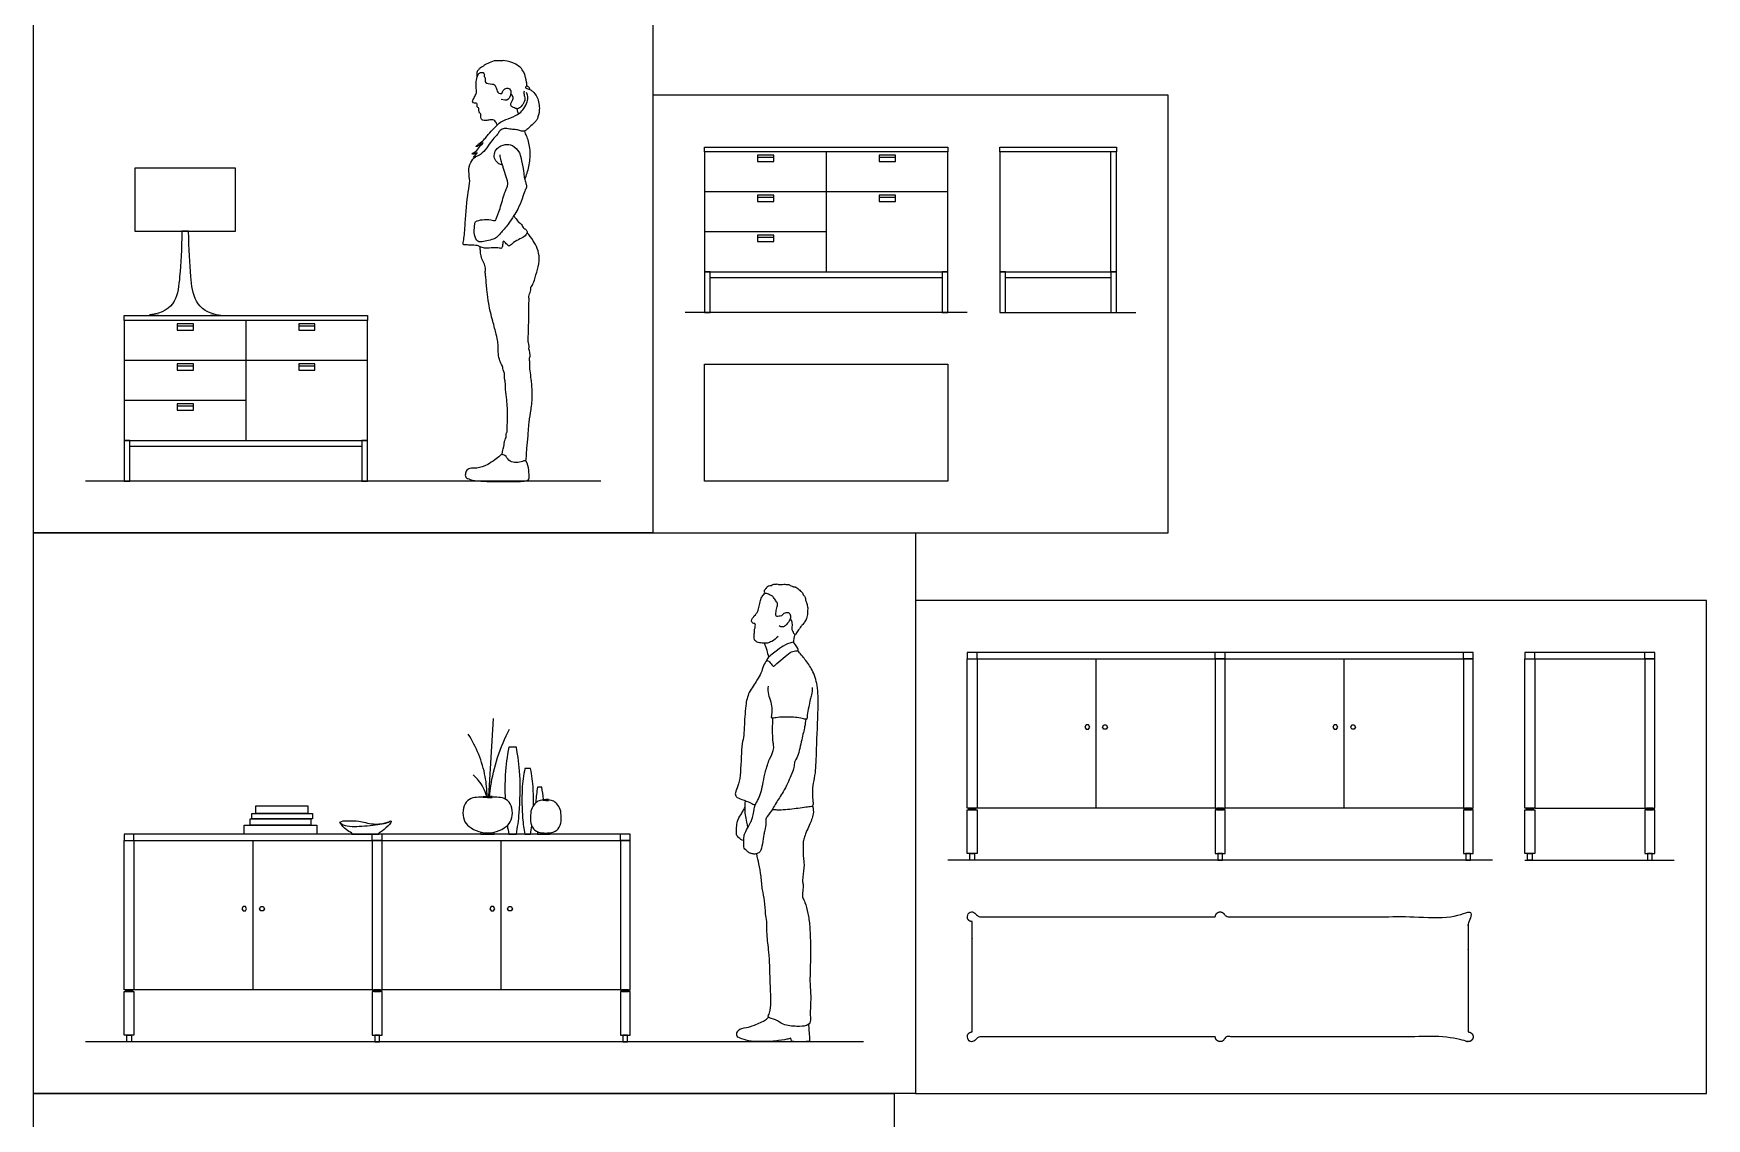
# Model space of a CAD drawing. Header units: millimetres. Extents: x 0.1 to 7.1, y -0.3 to 19.4.
# Drawn here: x 0.06 to 6.61, y 10.9 to 15.15 of the extents above; entities that cross this region are included whole.
import ezdxf

# ---------------------------------------------------------------- set-up
doc = ezdxf.new("R2010")
doc.units = ezdxf.units.MM
for name, color, linetype, true_color in [('AG-DETAILS', 7, 'Continuous', 0x66ffff), ('AG-DIAGRAM', 7, 'Continuous', 0xfecc66), ('AG-FURNITURE', 7, 'Continuous', 0x66ccff), ('AG-OBJECTS', 7, 'Continuous', 0xcc66ff), ('AG-PEOPLE', 7, 'Continuous', 0xfc6666), ('X-VPRT', 6, 'Continuous', 0xff00ff)]:
    doc.layers.add(name, color=color, linetype=linetype, true_color=true_color)

msp = doc.modelspace()

# ---------------------------------------------------------------- linework, layer by layer
at = {"layer": 'AG-DETAILS'}
for p, q in [((4.6908, 12.7025), (4.6908, 12.7279)), ((4.7289, 12.7025), (4.7289, 12.7279)), ((5.6624, 12.7025), (5.6624, 12.7279)), ((6.3736, 12.7025), (6.3736, 12.7279)), ((1.3888, 11.9913), (1.3888, 12.0167)), ((1.4269, 11.9913), (1.4269, 12.0167)), ((2.3604, 11.9913), (2.3604, 12.0167))]:
    msp.add_line(p, q, dxfattribs=at)
for points in [[(2.8977, 14.6756), (2.8977, 14.6502), (2.9612, 14.6502), (2.9612, 14.6756)], [(3.374, 14.6756), (3.374, 14.6502), (3.4375, 14.6502), (3.4375, 14.6756)], [(2.8977, 14.5189), (2.8977, 14.4935), (2.9612, 14.4935), (2.9612, 14.5189)], [(3.374, 14.5189), (3.374, 14.4935), (3.4375, 14.4935), (3.4375, 14.5189)], [(2.8977, 14.3623), (2.8977, 14.3369), (2.9612, 14.3369), (2.9612, 14.3623)], [(0.6244, 14.0152), (0.6244, 13.9898), (0.6879, 13.9898), (0.6879, 14.0152)], [(1.1007, 14.0152), (1.1007, 13.9898), (1.1642, 13.9898), (1.1642, 14.0152)], [(0.6244, 13.8585), (0.6244, 13.8331), (0.6879, 13.8331), (0.6879, 13.8585)], [(1.1007, 13.8585), (1.1007, 13.8331), (1.1642, 13.8331), (1.1642, 13.8585)], [(0.6244, 13.7019), (0.6244, 13.6765), (0.6879, 13.6765), (0.6879, 13.7019)], [(4.1987, 12.4358), (4.1939, 12.444), (4.1844, 12.444), (4.1796, 12.4358), (4.1844, 12.4275), (4.1939, 12.4275)], [(4.2495, 12.4358), (4.2542, 12.444), (4.2638, 12.444), (4.2685, 12.4358), (4.2638, 12.4275), (4.2542, 12.4275)], [(5.1702, 12.4358), (5.1655, 12.444), (5.1559, 12.444), (5.1512, 12.4358), (5.1559, 12.4275), (5.1655, 12.4275)], [(5.221, 12.4358), (5.2258, 12.444), (5.2353, 12.444), (5.2401, 12.4358), (5.2353, 12.4275), (5.2258, 12.4275)], [(0.8967, 11.7246), (0.8919, 11.7328), (0.8824, 11.7328), (0.8776, 11.7246), (0.8824, 11.7163), (0.8919, 11.7163)], [(0.9475, 11.7246), (0.9522, 11.7328), (0.9618, 11.7328), (0.9665, 11.7246), (0.9618, 11.7163), (0.9522, 11.7163)], [(1.8682, 11.7246), (1.8635, 11.7328), (1.8539, 11.7328), (1.8492, 11.7246), (1.8539, 11.7163), (1.8635, 11.7163)], [(1.919, 11.7246), (1.9238, 11.7328), (1.9333, 11.7328), (1.9381, 11.7246), (1.9333, 11.7163), (1.9238, 11.7163)]]:
    msp.add_lwpolyline(points, close=True, dxfattribs=at)
for points in [[(2.9612, 14.666), (2.8977, 14.666)], [(3.4375, 14.666), (3.374, 14.666)], [(2.9612, 14.5094), (2.8977, 14.5094)], [(3.4375, 14.5094), (3.374, 14.5094)], [(2.9612, 14.3528), (2.8977, 14.3528)], [(0.6879, 14.0056), (0.6244, 14.0056)], [(1.1642, 14.0056), (1.1007, 14.0056)], [(0.6879, 13.849), (0.6244, 13.849)], [(1.1642, 13.849), (1.1007, 13.849)], [(0.6879, 13.6924), (0.6244, 13.6924)], [(3.7574, 12.7025), (3.7574, 12.7279)], [(5.9418, 12.7025), (5.9418, 12.7279)], [(0.4554, 11.9913), (0.4554, 12.0167)]]:
    msp.add_lwpolyline(points, dxfattribs=at)
at = {"layer": 'AG-DIAGRAM'}
for p, q in [((3.7193, 14.0596), (2.6144, 14.0596)), ((3.8463, 14.0596), (4.3797, 14.0596)), ((2.2842, 13.3992), (0.2649, 13.3992)), ((5.7767, 11.9151), (3.6431, 11.9151)), ((5.9037, 11.9151), (6.4879, 11.9151)), ((3.3129, 11.2039), (0.2649, 11.2039))]:
    msp.add_line(p, q, dxfattribs=at)
at = {"layer": 'AG-FURNITURE'}
for p, q in [((3.1684, 14.2184), (3.1684, 14.6883)), ((4.2812, 14.2184), (4.2812, 14.6883)), ((3.1684, 14.5316), (2.6906, 14.5316)), ((3.6431, 14.5316), (3.1684, 14.5316)), ((3.1684, 14.375), (2.6906, 14.375)), ((2.7128, 14.1961), (3.6208, 14.1961)), ((3.8685, 14.1961), (4.2812, 14.1961)), ((0.8951, 13.558), (0.8951, 14.0279)), ((0.8951, 13.8712), (0.4173, 13.8712)), ((1.3698, 13.8712), (0.8951, 13.8712)), ((0.8951, 13.7146), (0.4173, 13.7146)), ((0.4395, 13.5357), (1.3475, 13.5357)), ((4.2241, 12.1183), (4.2241, 12.7025)), ((5.1956, 12.1183), (5.1956, 12.7025)), ((4.6908, 12.1183), (3.7574, 12.1183)), ((5.6624, 12.1183), (4.7289, 12.1183)), ((5.9418, 12.1183), (6.3736, 12.1183)), ((0.9221, 11.4071), (0.9221, 11.9913)), ((1.8936, 11.4071), (1.8936, 11.9913)), ((1.3888, 11.4071), (0.4554, 11.4071)), ((2.3604, 11.4071), (1.4269, 11.4071))]:
    msp.add_line(p, q, dxfattribs=at)
for points in [[(2.6906, 14.7073), (3.6431, 14.7073), (3.6431, 14.6883), (2.6906, 14.6883)], [(2.6906, 14.6883), (2.6906, 14.2184), (3.6431, 14.2184), (3.6431, 14.6883)], [(3.8463, 14.7073), (4.3035, 14.7073), (4.3035, 14.6883), (3.8463, 14.6883)], [(3.8463, 14.6883), (3.8463, 14.2184), (4.3035, 14.2184), (4.3035, 14.6883)], [(2.6906, 14.2184), (2.6906, 14.0596), (2.7128, 14.0596), (2.7128, 14.2184)], [(3.6208, 14.2184), (3.6208, 14.0596), (3.6431, 14.0596), (3.6431, 14.2184)], [(3.8463, 14.2184), (3.8463, 14.0596), (3.8685, 14.0596), (3.8685, 14.2184)], [(4.2812, 14.2184), (4.2812, 14.0596), (4.3035, 14.0596), (4.3035, 14.2184)], [(0.4173, 14.0469), (1.3698, 14.0469), (1.3698, 14.0279), (0.4173, 14.0279)], [(0.4173, 14.0279), (0.4173, 13.558), (1.3698, 13.558), (1.3698, 14.0279)], [(2.6906, 13.8564), (3.6431, 13.8564), (3.6431, 13.3992), (2.6906, 13.3992)], [(0.4173, 13.558), (0.4173, 13.3992), (0.4395, 13.3992), (0.4395, 13.558)], [(1.3475, 13.558), (1.3475, 13.3992), (1.3698, 13.3992), (1.3698, 13.558)], [(3.7193, 12.7279), (3.7193, 12.7025), (5.7005, 12.7025), (5.7005, 12.7279)], [(5.9037, 12.7279), (5.9037, 12.7025), (6.4117, 12.7025), (6.4117, 12.7279)], [(3.7193, 12.7025), (3.7574, 12.7025), (3.7574, 12.1183), (3.7193, 12.1183)], [(4.7289, 12.7025), (4.6908, 12.7025), (4.6908, 12.1183), (4.7289, 12.1183)], [(5.7005, 12.7025), (5.6624, 12.7025), (5.6624, 12.1183), (5.7005, 12.1183)], [(5.9037, 12.7025), (5.9418, 12.7025), (5.9418, 12.1183), (5.9037, 12.1183)], [(6.4117, 12.7025), (6.3736, 12.7025), (6.3736, 12.1183), (6.4117, 12.1183)], [(3.7193, 12.1119), (3.7574, 12.1119), (3.7574, 11.9405), (3.7193, 11.9405)], [(3.7256, 12.1183), (3.751, 12.1183), (3.751, 12.1119), (3.7256, 12.1119)], [(4.7289, 12.1119), (4.6908, 12.1119), (4.6908, 11.9405), (4.7289, 11.9405)], [(4.7226, 12.1183), (4.6972, 12.1183), (4.6972, 12.1119), (4.7226, 12.1119)], [(5.7005, 12.1119), (5.6624, 12.1119), (5.6624, 11.9405), (5.7005, 11.9405)], [(5.6941, 12.1183), (5.6687, 12.1183), (5.6687, 12.1119), (5.6941, 12.1119)], [(5.9037, 12.1119), (5.9418, 12.1119), (5.9418, 11.9405), (5.9037, 11.9405)], [(5.91, 12.1183), (5.9354, 12.1183), (5.9354, 12.1119), (5.91, 12.1119)], [(6.4117, 12.1119), (6.3736, 12.1119), (6.3736, 11.9405), (6.4117, 11.9405)], [(6.4053, 12.1183), (6.3799, 12.1183), (6.3799, 12.1119), (6.4053, 12.1119)], [(0.4173, 12.0167), (0.4173, 11.9913), (2.3985, 11.9913), (2.3985, 12.0167)], [(0.4173, 11.9913), (0.4554, 11.9913), (0.4554, 11.4071), (0.4173, 11.4071)], [(1.4269, 11.9913), (1.3888, 11.9913), (1.3888, 11.4071), (1.4269, 11.4071)], [(2.3985, 11.9913), (2.3604, 11.9913), (2.3604, 11.4071), (2.3985, 11.4071)], [(3.7288, 11.9405), (3.7478, 11.9405), (3.7478, 11.9151), (3.7288, 11.9151)], [(4.7194, 11.9405), (4.7003, 11.9405), (4.7003, 11.9151), (4.7194, 11.9151)], [(5.6909, 11.9405), (5.6719, 11.9405), (5.6719, 11.9151), (5.6909, 11.9151)], [(5.9132, 11.9405), (5.9322, 11.9405), (5.9322, 11.9151), (5.9132, 11.9151)], [(6.4021, 11.9405), (6.3831, 11.9405), (6.3831, 11.9151), (6.4021, 11.9151)], [(0.4236, 11.4071), (0.449, 11.4071), (0.449, 11.4007), (0.4236, 11.4007)], [(1.4206, 11.4071), (1.3952, 11.4071), (1.3952, 11.4007), (1.4206, 11.4007)], [(2.3921, 11.4071), (2.3667, 11.4071), (2.3667, 11.4007), (2.3921, 11.4007)], [(0.4173, 11.4007), (0.4554, 11.4007), (0.4554, 11.2293), (0.4173, 11.2293)], [(1.4269, 11.4007), (1.3888, 11.4007), (1.3888, 11.2293), (1.4269, 11.2293)], [(2.3985, 11.4007), (2.3604, 11.4007), (2.3604, 11.2293), (2.3985, 11.2293)], [(0.4268, 11.2293), (0.4458, 11.2293), (0.4458, 11.2039), (0.4268, 11.2039)], [(1.4174, 11.2293), (1.3983, 11.2293), (1.3983, 11.2039), (1.4174, 11.2039)], [(2.3889, 11.2293), (2.3699, 11.2293), (2.3699, 11.2039), (2.3889, 11.2039)]]:
    msp.add_lwpolyline(points, close=True, dxfattribs=at)
for points, weights, knots in [([(4.6908, 11.2229), (4.005, 11.2229), (3.7574, 11.2229), (3.7574, 11.2039), (3.7383, 11.2039), (3.7193, 11.2039), (3.7193, 11.2229), (3.7193, 11.242), (3.7383, 11.242), (3.7383, 11.4134), (3.7383, 11.6738), (3.7193, 11.6738), (3.7193, 11.6928), (3.7193, 11.7119), (3.7383, 11.7119), (3.7574, 11.7119), (3.7574, 11.6928), (4.005, 11.6928), (4.6908, 11.6928)], [1, 1, 1, 0.707106781187, 1, 0.707106781187, 1, 0.707106781187, 1, 1, 1, 0.707106781187, 1, 0.707106781187, 1, 0.707106781187, 1, 1, 1], [0.392699, 0.392699, 0.392699, 2.142699, 2.142699, 2.240874, 2.240874, 2.339049, 2.339049, 2.437223, 2.437223, 3.687456, 3.687456, 3.78563, 3.78563, 3.883805, 3.883805, 3.98198, 3.98198, 5.73198, 5.73198, 5.73198]), ([(4.6908, 11.6928), (4.6908, 11.7119), (4.7099, 11.7119), (4.7289, 11.7119), (4.7289, 11.6928), (4.9766, 11.6928), (5.6624, 11.6928), (5.6624, 11.7119), (5.6814, 11.7119), (5.7005, 11.7119), (5.7005, 11.6928), (5.7005, 11.6738), (5.6808, 11.6738), (5.6808, 11.4134), (5.6808, 11.2419)], [1, 0.707106781187, 1, 0.707106781187, 1, 1, 1, 0.707106781187, 1, 0.707106781187, 1, 0.707106781187, 0.986604927896, 0.986604927896, 0.986604927896], [3.78563, 3.78563, 3.78563, 3.883805, 3.883805, 3.98198, 3.98198, 5.73198, 5.73198, 5.830155, 5.830155, 5.928329, 5.928329, 6.028803, 6.028803, 7.279104, 7.279104, 7.279104]), ([(5.6808, 11.2419), (5.7005, 11.242), (5.7005, 11.2229), (5.7005, 11.2039), (5.6814, 11.2039), (5.6624, 11.2039), (5.6624, 11.2229), (4.9766, 11.2229), (4.7289, 11.2229), (4.7289, 11.2039), (4.7099, 11.2039), (4.6908, 11.2039), (4.6908, 11.2229)], [0.986604927896, 0.707106781187, 1, 0.707106781187, 1, 0.707106781187, 1, 1, 1, 0.707106781187, 1, 0.707106781187, 1], [0.095876, 0.095876, 0.095876, 0.194151, 0.194151, 0.292427, 0.292427, 0.390702, 0.390702, 2.142498, 2.142498, 2.240773, 2.240773, 2.339049, 2.339049, 2.339049])]:
    msp.add_rational_spline(points, weights, degree=2, knots=knots, dxfattribs=at)
at = {"layer": 'AG-OBJECTS'}
for p, q in [((1.8449, 12.1645), (1.8641, 12.4689)), ((1.9531, 12.3568), (1.9233, 12.3568)), ((2.0087, 12.2735), (1.9862, 12.2735)), ((2.0524, 12.2009), (2.0363, 12.2009))]:
    msp.add_line(p, q, dxfattribs=at)
for points in [[(0.4593, 14.6248), (0.4593, 14.3771), (0.853, 14.3771), (0.853, 14.6248)], [(0.9333, 12.0975), (0.9333, 12.1273), (1.1365, 12.1273), (1.1365, 12.0975)], [(0.9108, 12.0518), (0.9108, 12.0771), (1.1484, 12.0771), (1.1484, 12.0518)], [(0.9171, 12.0771), (0.9171, 12.0975), (1.1547, 12.0975), (1.1547, 12.0771)], [(0.8869, 12.0167), (0.8869, 12.0518), (1.1715, 12.0518), (1.1715, 12.0167)]]:
    msp.add_lwpolyline(points, close=True, dxfattribs=at)
for points in [[(1.8406, 12.1596), (1.8232, 12.1596), (1.8232, 12.1645), (1.8406, 12.1645)], [(1.8406, 12.1596), (1.858, 12.1596), (1.858, 12.1645), (1.8406, 12.1645)], [(2.0686, 12.1478), (2.0579, 12.1478), (2.0579, 12.1523), (2.0686, 12.1523)], [(2.0686, 12.1478), (2.0792, 12.1478), (2.0792, 12.1523), (2.0686, 12.1523)], [(1.3093, 12.0204), (1.3093, 12.0167), (1.4145, 12.0167), (1.4145, 12.0204)], [(1.8144, 12.0167), (1.8154, 12.0237)], [(1.8144, 12.0167), (1.8668, 12.0167)], [(1.8668, 12.0167), (1.8659, 12.0237)], [(1.9233, 12.0167), (1.9531, 12.0167)], [(1.9862, 12.0167), (2.0087, 12.0167)], [(2.0363, 12.0167), (2.0524, 12.0167)], [(2.0526, 12.0167), (2.0532, 12.0231)], [(2.0526, 12.0167), (2.0846, 12.0167)], [(2.0846, 12.0167), (2.084, 12.0231)]]:
    msp.add_lwpolyline(points, dxfattribs=at)
for points, knots in [([(0.5165, 14.0469), (0.563, 14.0469), (0.563, 14.0469), (0.5165, 14.0501), (0.6205, 14.0623), (0.6341, 14.1806), (0.6419, 14.3052), (0.6433, 14.3771), (0.6519, 14.3771), (0.6605, 14.3771), (0.669, 14.3771), (0.6704, 14.3052), (0.6782, 14.1806), (0.6919, 14.0623), (0.7959, 14.0469), (0.7493, 14.0469), (0.7493, 14.0469), (0.7959, 14.0469), (0.5165, 14.0469)], [-0.916667, -0.916667, -0.916667, -0.916667, 0.010417, 0.010417, 0.010417, 0.850743, 1.478448, 1.478448, 1.478448, 1.56278, 1.56278, 1.56278, 2.190485, 3.041228, 3.041228, 3.041228, 3.957895, 4.874561, 4.874561, 4.874561, 4.874561]), ([(1.8384, 12.1645), (1.8382, 12.1905), (1.8304, 12.2763), (1.7964, 12.358), (1.7645, 12.4084)], [0.428819, 0.428819, 0.428819, 0.428819, 0.762512, 1.528936, 1.528936, 1.528936, 1.528936]), ([(1.8485, 12.1645), (1.8494, 12.1776), (1.8577, 12.2545), (1.8893, 12.3594), (1.9268, 12.4276)], [0.483737, 0.483737, 0.483737, 0.483737, 0.673234, 1.548903, 1.548903, 1.548903, 1.548903]), ([(1.9233, 12.3568), (1.9165, 12.3209), (1.9081, 12.2648), (1.908, 12.1856), (1.9091, 12.1542)], [-6.323808, -6.323808, -6.323808, -6.323808, -4.261144, -2.771974, -2.771974, -2.771974, -2.771974]), ([(1.9531, 12.0167), (1.958, 12.0439), (1.9668, 12.102), (1.9704, 12.2505), (1.9598, 12.3209), (1.9531, 12.3568)], [1.05343, 1.05343, 1.05343, 1.05343, 2.802637, 5.195221, 7.257886, 7.257886, 7.257886, 7.257886]), ([(1.9862, 12.2735), (1.9811, 12.2464), (1.973, 12.1933), (1.9758, 12.0811), (1.9825, 12.0372), (1.9862, 12.0167)], [-6.323808, -6.323808, -6.323808, -6.323808, -4.261144, -1.86856, -0.119353, -0.119353, -0.119353, -0.119353]), ([(2.0196, 12.1285), (2.0202, 12.1498), (2.0199, 12.206), (2.0138, 12.2464), (2.0087, 12.2735)], [3.872343, 3.872343, 3.872343, 3.872343, 5.195221, 7.257886, 7.257886, 7.257886, 7.257886]), ([(1.8372, 12.1645), (1.8331, 12.1772), (1.8175, 12.2157), (1.7995, 12.2337), (1.7843, 12.2482)], [0.4641426, 0.4641426, 0.4641426, 0.4641426, 0.6626428, 1.1175879, 1.1175879, 1.1175879, 1.1175879]), ([(2.0363, 12.2009), (2.0327, 12.1814), (2.0299, 12.1629), (2.0288, 12.1398), (2.0287, 12.1387)], [-6.323808, -6.323808, -6.323808, -6.323808, -4.261144, -4.161024, -4.161024, -4.161024, -4.161024]), ([(1.8232, 12.1618), (1.817, 12.1618), (1.8, 12.1605), (1.7754, 12.1593), (1.748, 12.1367), (1.7414, 12.0992), (1.7489, 12.0629), (1.7739, 12.0387), (1.815, 12.0217), (1.8322, 12.0212), (1.8491, 12.0212), (1.8662, 12.0217), (1.9073, 12.0387), (1.9323, 12.0629), (1.9399, 12.0992), (1.9333, 12.1367), (1.9059, 12.1593), (1.8812, 12.1605), (1.8643, 12.1618), (1.858, 12.1618)], [-2.496461, -2.496461, -2.496461, -2.496461, -2.318944, -2.01043, -1.686266, -1.339271, -0.998906, -0.664769, -0.288277, 0, 0, 0.288277, 0.664769, 0.998906, 1.339271, 1.686266, 2.01043, 2.318944, 2.496461, 2.496461, 2.496461, 2.496461]), ([(2.0579, 12.1498), (2.0541, 12.1498), (2.0438, 12.1487), (2.0287, 12.1407), (2.012, 12.12), (2.008, 12.0924), (2.0076, 12.0591), (2.0242, 12.0269), (2.053, 12.0212), (2.0634, 12.0209), (2.0686, 12.021)], [-2.496461, -2.496461, -2.496461, -2.496461, -2.318944, -2.01043, -1.686266, -1.339271, -0.998906, -0.664769, -0.288277, 0, 0, 0, 0]), ([(2.0686, 12.021), (2.0737, 12.0209), (2.0842, 12.0212), (2.1129, 12.0269), (2.1295, 12.0591), (2.1291, 12.0924), (2.1251, 12.12), (2.1084, 12.1407), (2.0933, 12.1487), (2.083, 12.1498), (2.0792, 12.1498)], [0, 0, 0, 0, 0.288277, 0.664769, 0.998906, 1.339271, 1.686266, 2.01043, 2.318944, 2.496461, 2.496461, 2.496461, 2.496461]), ([(1.2616, 12.0646), (1.2631, 12.0599), (1.2759, 12.0501), (1.3129, 12.0446), (1.3882, 12.0506), (1.4512, 12.0594), (1.4603, 12.0694), (1.4643, 12.0664), (1.4554, 12.0525), (1.4289, 12.0289), (1.4194, 12.0233), (1.4145, 12.0204)], [0, 0, 0, 0, 0.242256, 0.579031, 1.095254, 1.548513, 1.725872, 1.81171, 2.026238, 2.37337, 2.609714, 2.609714, 2.609714, 2.609714]), ([(1.2618, 12.0636), (1.2701, 12.0687), (1.2923, 12.0688), (1.3361, 12.0691), (1.3618, 12.0614), (1.3942, 12.0554), (1.4214, 12.056), (1.4455, 12.0617), (1.4569, 12.0661)], [0, 0, 0, 0, 0.317642, 0.739106, 1.06867, 1.421474, 1.752072, 2.131851, 2.131851, 2.131851, 2.131851]), ([(1.3093, 12.0204), (1.3009, 12.0257), (1.2856, 12.0335), (1.2695, 12.0503), (1.2618, 12.0636)], [0, 0, 0, 0, 0.4018036, 0.8789664, 0.8789664, 0.8789664, 0.8789664])]:
    msp.add_open_spline(points, degree=3, knots=knots, dxfattribs=at)
for points in [[(2.0592, 12.1523), (2.0579, 12.1696), (2.0555, 12.1846), (2.0524, 12.2009)], [(1.9178, 12.0499), (1.9194, 12.0388), (1.9212, 12.028), (1.9233, 12.0167)], [(2.0087, 12.0167), (2.0106, 12.0276), (2.0124, 12.038), (2.0138, 12.049)], [(2.0346, 12.0265), (2.0352, 12.0232), (2.0357, 12.02), (2.0363, 12.0167)], [(2.0524, 12.0167), (2.0528, 12.0184), (2.0531, 12.0201), (2.0533, 12.0218)]]:
    msp.add_open_spline(points, degree=3, dxfattribs=at)
at = {"layer": 'AG-PEOPLE'}
for points, knots in [([(1.9945, 14.9474), (1.9943, 14.9522), (1.9938, 14.9618), (1.9849, 15.0047), (1.9543, 15.0338), (1.9076, 15.0469), (1.8921, 15.0443), (1.8662, 15.0468), (1.8422, 15.0345), (1.8291, 15.0303), (1.8219, 15.0212), (1.8119, 15.0179), (1.8045, 15.0097), (1.797, 15.0003), (1.7985, 14.986), (1.7994, 14.9802), (1.8035, 14.9913), (1.8092, 14.9991), (1.8234, 15.0011), (1.8295, 14.9907), (1.8259, 14.9829), (1.8329, 14.9773), (1.8299, 14.9649), (1.8347, 14.9545), (1.8656, 14.9548), (1.8697, 14.9479), (1.875, 14.9359), (1.8778, 14.9209), (1.888, 14.9143), (1.8964, 14.9167)], [0, 0, 0, 0, 0.218243, 0.587748, 0.969119, 1.359889, 1.589437, 1.877484, 2.177659, 2.389539, 2.579207, 2.762627, 2.952097, 3.151939, 3.372009, 3.468522, 3.638124, 3.826345, 4.027307, 4.209529, 4.36592, 4.521719, 4.719542, 4.897285, 5.17318, 5.331079, 5.536703, 5.685812, 6.110671, 6.110671, 6.110671, 6.110671]), ([(1.8786, 14.7931), (1.8769, 14.7976), (1.8717, 14.8055), (1.865, 14.8146), (1.8493, 14.8132), (1.8339, 14.8111), (1.8218, 14.8105), (1.8126, 14.8184), (1.8157, 14.837), (1.8087, 14.8403), (1.8056, 14.8502), (1.8065, 14.8559), (1.8048, 14.8612), (1.7987, 14.8633), (1.7998, 14.8721), (1.7985, 14.8777), (1.7923, 14.8793), (1.7854, 14.8792), (1.7814, 14.8817), (1.7815, 14.8889), (1.7863, 14.8977), (1.7938, 14.9131), (1.7984, 14.9197), (1.7957, 14.9367), (1.7952, 14.9572), (1.7975, 14.974), (1.7994, 14.9823)], [0, 0, 0, 0, 0.218896, 0.403222, 0.623347, 0.857004, 1.052978, 1.238819, 1.474614, 1.624038, 1.803228, 1.94381, 2.071609, 2.205251, 2.369175, 2.501541, 2.640551, 2.793101, 2.907646, 3.050301, 3.238757, 3.476702, 3.637439, 3.867021, 4.134308, 4.426558, 4.426558, 4.426558, 4.426558]), ([(2.0056, 14.9329), (1.9836, 14.9384), (1.9912, 14.942), (1.9936, 14.9491), (1.9982, 14.9447), (2.0011, 14.9407), (2.0051, 14.9389), (2.0061, 14.9345), (2.0056, 14.9329)], [0, 0, 0, 0, 0.406223, 0.699486, 0.960775, 1.245189, 1.494902, 1.781966, 1.781966, 1.781966, 1.781966]), ([(2.0056, 14.9329), (2.0096, 14.9308), (2.0179, 14.9257), (2.0382, 14.9019), (2.0468, 14.8536), (2.036, 14.8197), (2.0302, 14.8083), (2.0146, 14.7937), (1.9976, 14.7785), (1.9874, 14.7681), (1.9682, 14.7689), (1.9535, 14.7768), (1.933, 14.7751), (1.9103, 14.7818), (1.8934, 14.7761), (1.8862, 14.7688), (1.8794, 14.756), (1.8585, 14.7368), (1.8438, 14.7116), (1.821, 14.6834), (1.8058, 14.6734), (1.7946, 14.67), (1.7818, 14.6647), (1.7911, 14.6745), (1.8051, 14.6897), (1.7877, 14.6779), (1.7756, 14.6811), (1.7974, 14.6903), (1.8067, 14.707), (1.8311, 14.7313), (1.8093, 14.7123), (1.7876, 14.7056), (1.8088, 14.7214), (1.8253, 14.7345), (1.838, 14.7495), (1.8482, 14.7635), (1.8766, 14.7912), (1.8951, 14.8094), (1.9308, 14.8208), (1.9667, 14.8385), (1.983, 14.857), (1.9969, 14.8836), (1.9988, 14.9054), (1.9951, 14.9163), (1.9927, 14.9212)], [0, 0, 0, 0, 0.213206, 0.527287, 0.935264, 1.272489, 1.475208, 1.739001, 2.019042, 2.233199, 2.474497, 2.709579, 2.968787, 3.250467, 3.485961, 3.664283, 3.88, 4.184264, 4.505495, 4.852191, 5.094448, 5.300928, 5.467889, 5.646139, 5.856741, 6.067264, 6.2185, 6.448939, 6.737339, 6.998205, 7.244622, 7.467106, 7.700225, 7.986062, 8.234029, 8.47792, 8.837903, 9.136059, 9.486941, 9.851524, 10.13835, 10.451122, 10.718712, 10.951931, 10.951931, 10.951931, 10.951931]), ([(1.8964, 14.9167), (1.8973, 14.9209), (1.9004, 14.929), (1.9154, 14.9416), (1.932, 14.9329), (1.9321, 14.9167), (1.9266, 14.8986), (1.9157, 14.8862), (1.8941, 14.893)], [6.110671, 6.110671, 6.110671, 6.110671, 6.391345, 6.716956, 7.016953, 7.314311, 7.660939, 8.01811, 8.01811, 8.01811, 8.01811]), ([(1.9836, 14.926), (1.9819, 14.9196), (1.9843, 14.908), (1.9886, 14.8904), (1.9754, 14.8687), (1.9661, 14.8605), (1.9571, 14.8547), (1.9425, 14.8622), (1.9327, 14.8644), (1.9306, 14.8776), (1.9359, 14.8878), (1.9404, 14.893), (1.9425, 14.9029), (1.9314, 14.9174)], [0, 0, 0, 0, 0.252955, 0.549663, 0.885922, 1.129628, 1.338123, 1.608333, 1.818288, 2.051274, 2.280182, 2.46436, 2.714805, 2.714805, 2.714805, 2.714805]), ([(1.961, 14.837), (1.9591, 14.8416), (1.9567, 14.8514), (1.9565, 14.8551), (1.9563, 14.857)], [0, 0, 0, 0, 0.2235142, 0.3608203, 0.3608203, 0.3608203, 0.3608203]), ([(1.986, 14.5807), (1.9931, 14.5968), (2.0039, 14.631), (2.0103, 14.6861), (1.9996, 14.7396), (1.9887, 14.7582), (1.9872, 14.7664), (1.9864, 14.77)], [0, 0, 0, 0, 0.42032, 0.856544, 1.280163, 1.541419, 1.735491, 1.735491, 1.735491, 1.735491]), ([(1.8988, 14.6365), (1.8939, 14.6373), (1.8838, 14.64), (1.8675, 14.6576), (1.865, 14.6797), (1.8752, 14.705), (1.9095, 14.7194), (1.9385, 14.7168), (1.9649, 14.6891), (1.9696, 14.6708), (1.9795, 14.6298), (1.9848, 14.5801), (1.9908, 14.5655), (1.9943, 14.549), (1.9846, 14.5346), (1.9759, 14.5035), (1.9601, 14.4636), (1.9418, 14.4386), (1.9218, 14.404), (1.8916, 14.3698), (1.8748, 14.3516), (1.8549, 14.3433), (1.8185, 14.3349), (1.8054, 14.3358), (1.7953, 14.3433), (1.7862, 14.368), (1.7896, 14.4038), (1.791, 14.4129), (1.8012, 14.4221), (1.8381, 14.4254), (1.8618, 14.4205), (1.8709, 14.4176), (1.8748, 14.4276), (1.8911, 14.4677), (1.9048, 14.5258), (1.919, 14.552), (1.9203, 14.5683), (1.915, 14.5832), (1.9087, 14.6046), (1.9048, 14.6153), (1.9036, 14.6203), (1.9008, 14.6304), (1.8988, 14.6365), (1.8935, 14.6544), (1.8905, 14.6685), (1.8892, 14.676)], [0, 0, 0, 0, 0.223723, 0.497375, 0.763807, 1.05406, 1.394985, 1.702862, 2.044834, 2.295076, 2.673308, 3.083465, 3.31254, 3.535133, 3.767904, 4.097577, 4.477024, 4.798891, 5.165581, 5.557732, 5.843979, 6.10112, 6.92364, 7.205428, 7.511304, 8.066916, 8.523703, 8.751099, 9.015631, 10.693449, 10.976317, 11.137329, 11.297388, 11.678391, 12.137416, 12.448029, 12.667728, 12.896116, 13.233859, 13.233859, 13.233859, 13.460381, 13.610128, 13.853263, 14.130435, 14.130435, 14.130435, 14.130435]), ([(1.9423, 14.4383), (1.9581, 14.4177), (1.9641, 14.4098), (1.9723, 14.408), (1.9784, 14.391), (1.987, 14.3886), (1.9946, 14.3791), (1.9953, 14.3747), (1.9958, 14.3713), (1.9874, 14.3574), (1.9672, 14.3468), (1.942, 14.3353), (1.9275, 14.3181), (1.9183, 14.322), (1.9146, 14.3282), (1.9018, 14.3422), (1.8998, 14.3321), (1.8979, 14.3157), (1.896, 14.3085), (1.8797, 14.3144), (1.8458, 14.3114), (1.8293, 14.3106), (1.8109, 14.3165), (1.8003, 14.3224), (1.7718, 14.3231), (1.7531, 14.3239), (1.7425, 14.3253), (1.7489, 14.349), (1.7529, 14.4105), (1.7619, 14.5295), (1.7738, 14.5724), (1.7643, 14.6109), (1.7717, 14.6484), (1.7857, 14.6633), (1.7933, 14.6693)], [0, 0, 0, 0, 0.220159, 0.395245, 0.640488, 0.824664, 1.031458, 1.157173, 1.260594, 1.493261, 1.791076, 2.120723, 2.396294, 2.559984, 2.737699, 2.973077, 3.123842, 3.383652, 3.522955, 3.755481, 4.11755, 4.374596, 4.632777, 4.848133, 5.17308, 5.446502, 5.609419, 5.868732, 6.36476, 7.039483, 7.448092, 7.821632, 8.192698, 8.522868, 8.522868, 8.522868, 8.522868]), ([(1.9902, 13.4787), (1.9922, 13.4856), (1.9928, 13.5009), (1.9932, 13.5187), (1.9959, 13.5439), (1.9992, 13.5673), (2.0017, 13.6308), (2.0114, 13.679), (2.0181, 13.7382), (2.0096, 13.8134), (2.0053, 13.8426), (2.0059, 13.8632), (2.0052, 13.8714), (2.0044, 13.8802), (2.0071, 13.8882), (2.0072, 13.9002), (2.0011, 13.9176), (2.0041, 13.9286), (1.9978, 13.9467), (2.0016, 13.9911), (2.0019, 14.0647), (2.001, 14.0965), (2.0047, 14.1077), (2.0014, 14.1166), (2.0027, 14.1278), (2.0111, 14.1473), (2.0081, 14.1591), (2.0165, 14.1645), (2.024, 14.188), (2.0373, 14.228), (2.0454, 14.2698), (2.0369, 14.3106), (2.0191, 14.3406), (2.0038, 14.362), (1.9952, 14.3718)], [0, 0, 0, 0, 0.244139, 0.502812, 0.788098, 1.077451, 1.538292, 1.955074, 2.410561, 2.918983, 3.24053, 3.495631, 3.663607, 3.83266, 3.9998, 4.201977, 4.450403, 4.642548, 4.882548, 5.275946, 5.788862, 6.114375, 6.302245, 6.472627, 6.669437, 6.939078, 7.130227, 7.294031, 7.576385, 7.962365, 8.346088, 8.716693, 9.062078, 9.42829, 9.42829, 9.42829, 9.42829]), ([(1.8179, 14.2694), (1.817, 14.2731), (1.814, 14.2853), (1.8118, 14.3021), (1.8115, 14.312), (1.8115, 14.3167)], [8.524189, 8.524189, 8.524189, 8.524189, 8.6457462, 8.9185271, 9.136919, 9.136919, 9.136919, 9.136919]), ([(1.8322, 14.2282), (1.8316, 14.2352), (1.8289, 14.2491), (1.8221, 14.263), (1.8179, 14.2694)], [7.982142, 7.982142, 7.982142, 7.982142, 8.2472897, 8.524189, 8.524189, 8.524189, 8.524189]), ([(1.8974, 13.5026), (1.8989, 13.5207), (1.9067, 13.542), (1.9052, 13.5546), (1.9159, 13.5746), (1.9112, 13.5837), (1.9172, 13.5902), (1.9158, 13.5954), (1.9201, 13.6529), (1.9166, 13.7155), (1.9104, 13.7551), (1.9103, 13.7867), (1.9063, 13.8003), (1.9079, 13.8208), (1.9012, 13.8346), (1.8979, 13.8531), (1.8894, 13.8644), (1.8823, 13.8903), (1.8814, 13.9179), (1.8818, 13.9333), (1.8799, 13.946), (1.8743, 13.9762), (1.8604, 14.0265), (1.8432, 14.0923), (1.8392, 14.1393), (1.835, 14.1668), (1.8348, 14.1939), (1.8309, 14.2099), (1.8315, 14.2223), (1.8322, 14.2282)], [0, 0, 0, 0, 0.326366, 0.55021, 0.822235, 1.00234, 1.159638, 1.285688, 1.725937, 2.220327, 2.6013, 2.927797, 3.153547, 3.416057, 3.65379, 3.905915, 4.129168, 4.437281, 4.756006, 4.985494, 5.193623, 5.516004, 5.955066, 6.455169, 6.864051, 7.179184, 7.485583, 7.728573, 7.982142, 7.982142, 7.982142, 7.982142]), ([(1.9902, 13.4787), (1.9981, 13.4652), (2.002, 13.4419), (2.0036, 13.4114), (2.0011, 13.401), (1.9714, 13.3967), (1.9178, 13.3989), (1.8153, 13.3962), (1.7746, 13.4037), (1.7535, 13.4131), (1.7529, 13.422), (1.7543, 13.4403), (1.7715, 13.451), (1.8008, 13.4481), (1.8409, 13.4603), (1.8876, 13.496), (1.8928, 13.5037), (1.9118, 13.5014), (1.921, 13.4781), (1.9466, 13.47), (1.9705, 13.4734), (1.9861, 13.4796), (1.9902, 13.4787)], [0, 0, 0, 0, 0.330998, 0.662383, 0.832705, 1.127697, 1.579619, 2.185017, 2.575204, 2.83479, 2.9994, 3.243097, 3.493174, 3.805885, 4.20431, 4.65157, 4.822509, 5.052419, 5.339128, 5.634281, 5.934269, 6.193548, 6.193548, 6.193548, 6.193548]), ([(3.0021, 12.8819), (2.9995, 12.8778), (2.9916, 12.8707), (2.9826, 12.8703), (2.9704, 12.8661), (2.9686, 12.8835), (2.9732, 12.9028), (2.9781, 12.921), (2.9667, 12.932), (2.9597, 12.9475), (2.9486, 12.9519), (2.9335, 12.9597), (2.9265, 12.9587), (2.9248, 12.9648), (2.9243, 12.9721), (2.9329, 12.9798), (2.9363, 12.9863), (2.9451, 12.9921), (2.9544, 12.9881), (2.9561, 12.997), (2.9677, 12.9941), (2.9749, 12.9977), (2.9801, 12.9923), (2.9895, 12.9946), (2.9959, 12.9938), (3.0051, 12.9961), (3.011, 12.9923), (3.0216, 12.9956), (3.0251, 12.9894), (3.0338, 12.9887), (3.0378, 12.9845), (3.0455, 12.9871), (3.0598, 12.9753), (3.0659, 12.9681), (3.0728, 12.9656), (3.0776, 12.9499), (3.0847, 12.9467), (3.0858, 12.933), (3.0872, 12.9267), (3.0925, 12.9202), (3.0907, 12.9121), (3.0961, 12.9023), (3.0931, 12.894), (3.0941, 12.8816), (3.0913, 12.8606), (3.0812, 12.8465), (3.0759, 12.8375), (3.0666, 12.8305), (3.0566, 12.8122), (3.0497, 12.8068), (3.0474, 12.7957), (3.0423, 12.7992), (3.038, 12.8071), (3.0322, 12.8164), (3.0352, 12.8333), (3.0327, 12.8504), (3.0286, 12.8575), (3.0263, 12.8607)], [0, 0, 0, 0, 0.219896, 0.395461, 0.57208, 0.780426, 1.046767, 1.283517, 1.503321, 1.732785, 1.931328, 2.165894, 2.304213, 2.433851, 2.585476, 2.773331, 2.932286, 3.109533, 3.270965, 3.408648, 3.59231, 3.748369, 3.890475, 4.061522, 4.210684, 4.380115, 4.529093, 4.70562, 4.845531, 5.009011, 5.137402, 5.286655, 5.528552, 5.705936, 5.853364, 6.075745, 6.231724, 6.4339, 6.584675, 6.741113, 6.901488, 7.085252, 7.249112, 7.449607, 7.713531, 7.951379, 8.130366, 8.326141, 8.584222, 8.76176, 8.929566, 9.038828, 9.213216, 9.399073, 9.63369, 9.871228, 10.067905, 10.067905, 10.067905, 10.067905]), ([(2.978, 12.7905), (2.9711, 12.7828), (2.9547, 12.7708), (2.9375, 12.7641), (2.9261, 12.7638), (2.9051, 12.7649), (2.8901, 12.7709), (2.8846, 12.7781), (2.8842, 12.8009), (2.8871, 12.8087), (2.884, 12.8192), (2.8893, 12.8244), (2.8874, 12.8305), (2.8913, 12.8404), (2.8829, 12.8415), (2.8758, 12.8439), (2.8734, 12.8526), (2.8774, 12.8626), (2.893, 12.8797), (2.8995, 12.8889), (2.902, 12.8987), (2.9049, 12.9096), (2.9084, 12.9316), (2.9155, 12.9479), (2.9229, 12.9564), (2.927, 12.96)], [0, 0, 0, 0, 0.319266, 0.559534, 0.750934, 1.014169, 1.239665, 1.406507, 1.673144, 1.845069, 2.02245, 2.165597, 2.3073, 2.47437, 2.618412, 2.773147, 2.930954, 3.117231, 3.393135, 3.587632, 3.76163, 3.955477, 4.224882, 4.468754, 4.699306, 4.699306, 4.699306, 4.699306]), ([(3.0021, 12.8819), (3.0138, 12.8866), (3.0243, 12.8842), (3.0289, 12.8663), (3.0233, 12.8511), (3.0083, 12.8334), (2.9978, 12.8269), (2.987, 12.828), (2.9819, 12.8317)], [0, 0, 0, 0, 0.246299, 0.523904, 0.803646, 1.132944, 1.379054, 1.620205, 1.620205, 1.620205, 1.620205]), ([(3.0403, 12.7683), (3.0401, 12.7738), (3.041, 12.785), (3.0437, 12.7934), (3.0453, 12.7974)], [0, 0, 0, 0, 0.2336607, 0.4412549, 0.4412549, 0.4412549, 0.4412549]), ([(2.9418, 12.7095), (2.94, 12.7184), (2.9354, 12.7359), (2.9297, 12.7497), (2.9272, 12.7594), (2.9261, 12.764)], [0, 0, 0, 0, 0.2991093, 0.5219295, 0.7386032, 0.7386032, 0.7386032, 0.7386032]), ([(3.0382, 12.7681), (3.0512, 12.7536), (3.0573, 12.7399), (3.0567, 12.7336), (3.0451, 12.7344), (3.0234, 12.7292), (2.9995, 12.705), (2.9673, 12.6811), (2.9617, 12.6708), (2.9506, 12.684), (2.9399, 12.6965), (2.9316, 12.697), (2.9386, 12.7088), (2.9773, 12.7382), (3.0033, 12.7578), (3.0313, 12.7672), (3.0382, 12.7681)], [0, 0, 0, 0, 0.292598, 0.421281, 0.612485, 0.901001, 1.275048, 1.671053, 1.84115, 2.074221, 2.335915, 2.477908, 2.665038, 3.100278, 3.481861, 3.839736, 3.839736, 3.839736, 3.839736]), ([(2.9557, 12.1136), (2.9615, 12.113), (2.9907, 12.1108), (3.0381, 12.1159), (3.0964, 12.1246), (3.1173, 12.1258), (3.1161, 12.1451), (3.1126, 12.1782), (3.1169, 12.2179), (3.1267, 12.2598), (3.1285, 12.3535), (3.136, 12.5059), (3.1356, 12.5955), (3.114, 12.6599), (3.0861, 12.6988), (3.0648, 12.7237), (3.0558, 12.7349)], [5.887064, 5.887064, 5.887064, 5.887064, 6.009078, 6.493484, 6.945356, 7.180009, 7.406678, 7.751385, 8.120901, 8.497782, 9.066567, 9.80367, 10.365099, 10.835727, 11.253006, 11.609546, 11.609546, 11.609546, 11.609546]), ([(2.9344, 12.6972), (2.9295, 12.6905), (2.9198, 12.6767), (2.9129, 12.646), (2.9015, 12.6298), (2.8862, 12.6046), (2.862, 12.5727), (2.8496, 12.5202), (2.8459, 12.4372), (2.8434, 12.394), (2.8336, 12.3595), (2.8325, 12.2458), (2.8225, 12.2079), (2.8091, 12.1795), (2.8119, 12.1609), (2.8384, 12.1528), (2.8655, 12.1412), (2.8824, 12.1331), (2.8889, 12.1304)], [0, 0, 0, 0, 0.285268, 0.60266, 0.91407, 0.91407, 1.371162, 1.796791, 2.319957, 2.687892, 3.034402, 3.640795, 4.013452, 4.320595, 4.543267, 4.829387, 5.173667, 5.365664, 5.365664, 5.365664, 5.365664]), ([(3.1123, 12.5909), (3.1123, 12.5813), (3.1103, 12.5616), (3.1035, 12.5435), (3.0983, 12.514), (3.0918, 12.4847), (3.0927, 12.464), (3.0806, 12.468), (3.0594, 12.4734), (3.0008, 12.4761), (2.9727, 12.4737), (2.9519, 12.468), (2.9538, 12.4821), (2.9557, 12.5036), (2.9524, 12.5346), (2.9391, 12.5624), (2.9394, 12.5849), (2.9407, 12.5958)], [0, 0, 0, 0, 0.308476, 0.561418, 0.872394, 1.199458, 1.426396, 1.58802, 1.861239, 2.300332, 2.621771, 2.847551, 3.022667, 3.294409, 3.613643, 3.930945, 4.258691, 4.258691, 4.258691, 4.258691]), ([(3.087, 12.4662), (3.0856, 12.4565), (3.0827, 12.4361), (3.0705, 12.3868), (3.0578, 12.3221), (3.041, 12.3001), (3.0413, 12.2771), (3.0285, 12.2435), (3.0005, 12.1825), (2.9702, 12.1394), (2.9588, 12.1165), (2.9357, 12.0863), (2.929, 12.0731), (2.9312, 12.059), (2.9267, 12.0294), (2.9174, 12.0036), (2.917, 11.9498), (2.8982, 11.9419), (2.8874, 11.937), (2.873, 11.9406), (2.8617, 11.9444), (2.8528, 11.9558), (2.8423, 11.9601), (2.8449, 11.9922), (2.844, 12.0122), (2.8541, 12.0333), (2.8698, 12.0598), (2.8781, 12.0773), (2.8817, 12.0983), (2.8864, 12.1307), (2.9028, 12.1537), (2.9129, 12.184), (2.9204, 12.2211), (2.9283, 12.2621), (2.943, 12.3102), (2.9614, 12.3422), (2.9616, 12.3632), (2.9573, 12.3782), (2.9569, 12.4135), (2.9568, 12.4508), (2.9577, 12.4704)], [0, 0, 0, 0, 0.310038, 0.723844, 1.190361, 1.48174, 1.740778, 2.08096, 2.558102, 2.971208, 3.265995, 3.614776, 3.828864, 4.035552, 4.349143, 4.654122, 5.790581, 6.159639, 6.362217, 6.575544, 6.775039, 6.986462, 7.162928, 7.473321, 7.736768, 8.00943, 8.328546, 8.578711, 8.840991, 9.165722, 9.468713, 9.789202, 10.140455, 10.513839, 10.923232, 11.269374, 11.519235, 11.739162, 12.073712, 12.512854, 12.512854, 12.512854, 12.512854]), ([(2.8597, 12.0427), (2.8545, 12.0735), (2.8468, 12.1009), (2.85, 12.1338), (2.8504, 12.1475)], [2.504296, 2.504296, 2.504296, 2.504296, 2.9835012, 3.3919198, 3.3919198, 3.3919198, 3.3919198]), ([(3.113, 12.1271), (3.1163, 12.1157), (3.1182, 12.0902), (3.0992, 12.0506), (3.0808, 12.0054), (3.0754, 11.9837), (3.0772, 11.9504), (3.0763, 11.9237), (3.0824, 11.8971), (3.075, 11.8498), (3.0736, 11.8316), (3.0776, 11.8146), (3.0734, 11.7873), (3.0736, 11.7748), (3.0748, 11.7657), (3.0855, 11.7488), (3.096, 11.7031), (3.1043, 11.654), (3.1067, 11.5314), (3.101, 11.4317), (3.1081, 11.3846), (3.1036, 11.3262), (3.1048, 11.3026), (3.1055, 11.2755), (3.0873, 11.2643), (3.0518, 11.2628), (2.9963, 11.2677), (2.9727, 11.2913), (2.9325, 11.2961), (2.9491, 11.3194), (2.9507, 11.3641), (2.9469, 11.4454), (2.9443, 11.5536), (2.9334, 11.62), (2.9356, 11.6752), (2.9281, 11.7044), (2.9268, 11.757), (2.9159, 11.7975), (2.9126, 11.8515), (2.9033, 11.8988), (2.898, 11.9244), (2.8944, 11.9401)], [0, 0, 0, 0, 0.342771, 0.871909, 1.45203, 1.727599, 2.055475, 2.349103, 2.651518, 3.045622, 3.289078, 3.525456, 3.826055, 4.027709, 4.191261, 4.440137, 4.824286, 5.234782, 5.872288, 6.447835, 6.846974, 7.274799, 7.562045, 7.84163, 8.08269, 8.425568, 8.847352, 9.185745, 9.498306, 9.742149, 10.120476, 10.645006, 11.245243, 11.721815, 12.133946, 12.450604, 12.857575, 13.234574, 13.653664, 14.058697, 14.387493, 14.387493, 14.387493, 14.387493]), ([(2.8443, 11.991), (2.8342, 11.9925), (2.8243, 12.0029), (2.8127, 12.0141), (2.8167, 12.0441), (2.8162, 12.0673), (2.8319, 12.0929), (2.8406, 12.1061), (2.8466, 12.1167), (2.8492, 12.1216)], [0.213327, 0.213327, 0.213327, 0.213327, 0.469914, 0.708585, 1.027229, 1.325683, 1.647119, 1.898724, 2.118156, 2.118156, 2.118156, 2.118156]), ([(3.0977, 11.2739), (3.098, 11.2649), (3.0987, 11.2476), (3.102, 11.2194), (3.1021, 11.2067), (3.0974, 11.204), (3.0727, 11.2038), (3.0415, 11.2038), (3.0285, 11.2044), (3.0293, 11.2147), (3.0286, 11.2174), (3.0231, 11.2159), (3.0112, 11.2127), (2.9653, 11.2047), (2.9034, 11.2033), (2.864, 11.2062), (2.8298, 11.2159), (2.813, 11.2259), (2.8203, 11.2541), (2.8572, 11.2592), (2.8838, 11.2667), (2.9306, 11.2886), (2.9373, 11.2959), (2.9409, 11.2992)], [0, 0, 0, 0, 0.298065, 0.606624, 0.790416, 0.918282, 1.205594, 1.535665, 1.718555, 1.882888, 1.882888, 1.882888, 2.119791, 2.506312, 2.963379, 3.32566, 3.663811, 3.900536, 4.110703, 4.441545, 4.766419, 5.167329, 5.387576, 5.387576, 5.387576, 5.387576])]:
    msp.add_open_spline(points, degree=3, knots=knots, dxfattribs=at)
at = {"layer": 'X-VPRT'}
for points in [[(0.0617, 15.2389), (2.4874, 15.2389), (2.4874, 13.196), (0.0617, 13.196)], [(2.4874, 14.9105), (2.4874, 13.196), (4.5067, 13.196), (4.5067, 14.9105)], [(0.0617, 13.196), (3.5161, 13.196), (3.5161, 11.0007), (0.0617, 11.0007)], [(3.5161, 12.9311), (3.5161, 11.0007), (6.6149, 11.0007), (6.6149, 12.9311)], [(0.0617, 11.0007), (3.4335, 11.0007), (3.4335, 8.8484), (0.0617, 8.8484)]]:
    msp.add_lwpolyline(points, close=True, dxfattribs=at)

doc.saveas('drawing.dxf')
